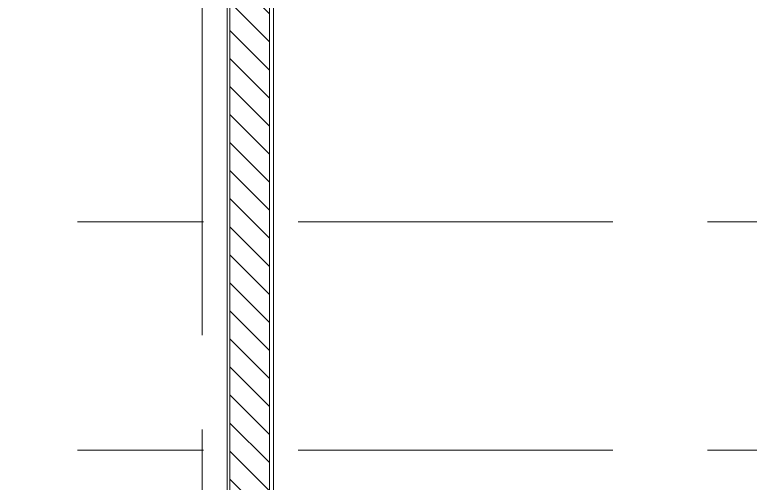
# Model space of a CAD drawing. Header units: millimetres. Extents: x 2623 to 210903, y -8553 to 29000.
# Drawn here: x 46061 to 49768, y 16832 to 19195 of the extents above; entities that cross this region are included whole.
import ezdxf

# ---------------------------------------------------------------- set-up
doc = ezdxf.new("R2010")
doc.units = ezdxf.units.MM
doc.linetypes.add('Осевая', pattern=[3175, 635, -476.25, 1587.5, -476.25])
doc.layers.add('A-FLOR-1', color=7, linetype='Continuous', lineweight=9, true_color=0xaaaaaa)
for name, color, linetype, lineweight in [('I-WALL', 7, 'Continuous', 9), ('Оси', 7, 'Continuous', 9), ('Оси-2', 7, 'Осевая', 9)]:
    doc.layers.add(name, color=color, linetype=linetype, lineweight=lineweight)

msp = doc.modelspace()

# ---------------------------------------------------------------- hatches: boundary and pattern name
at = {"layer": 'I-WALL'}
h = msp.add_hatch(dxfattribs=at)
h.set_pattern_fill('FP_7', color=256, style=0, pattern_type=2)
h.set_pattern_definition([(135, (-63704.33, 0), (-70.71068, -70.71068), [])])
h.paths.add_polyline_path([(47345.7, 13900), (47345.7, 20900), (47145.7, 20900), (47145.7, 13900)])

# ---------------------------------------------------------------- linework, layer by layer
at = {"layer": 'A-FLOR-1'}
for p, q in [((47365.7, 21130), (47365.7, 13621)), ((47130.7, 14145), (47130.7, 20885))]:
    msp.add_line(p, q, dxfattribs=at)
at = {"layer": 'I-WALL'}
for p, q in [((47145.7, 20900), (47145.7, 14130)), ((47345.7, 13900), (47345.7, 20900))]:
    msp.add_line(p, q, dxfattribs=at)
at = {"layer": 'Оси'}
msp.add_line((47005.7, 18900), (47005.7, 21400), dxfattribs=at)
at = {"layer": 'Оси-2'}
for p, q in [((47005.7, 593.7), (47005.7, 18900)), ((20977.5, 18150), (59025.7, 18150)), ((20977.5, 17000), (59025.7, 17000))]:
    msp.add_line(p, q, dxfattribs=at)

doc.saveas('drawing.dxf')
